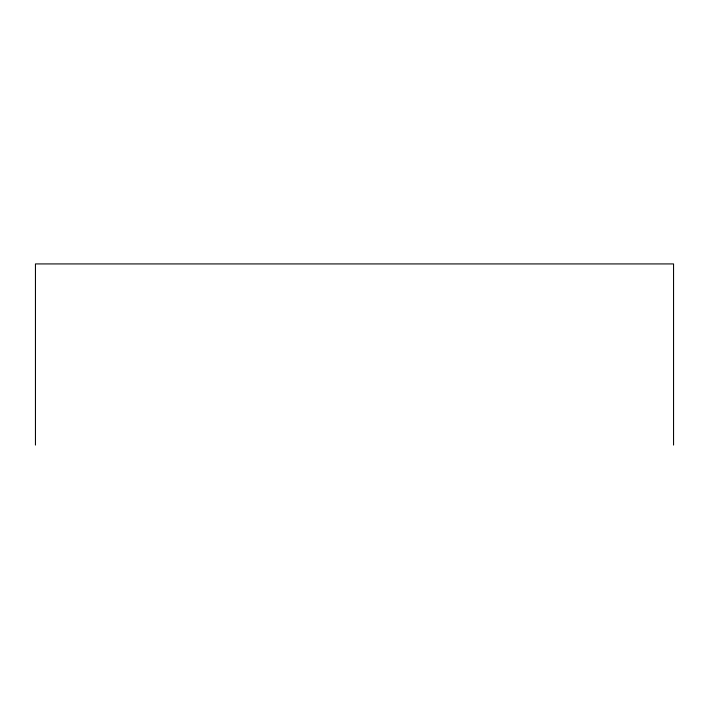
<?xml version="1.0" encoding="UTF-8"?>
<svg xmlns="http://www.w3.org/2000/svg" width="709" height="709" viewBox="0 0 709 709"><rect width="100%" height="100%" fill="white"/><g stroke="black" fill="none" stroke-linecap="round" stroke-linejoin="round"><path stroke-width="1.06" d="M673.55 445.075L673.55 263.925L35.45 263.925L35.45 445.075"/></g></svg>
